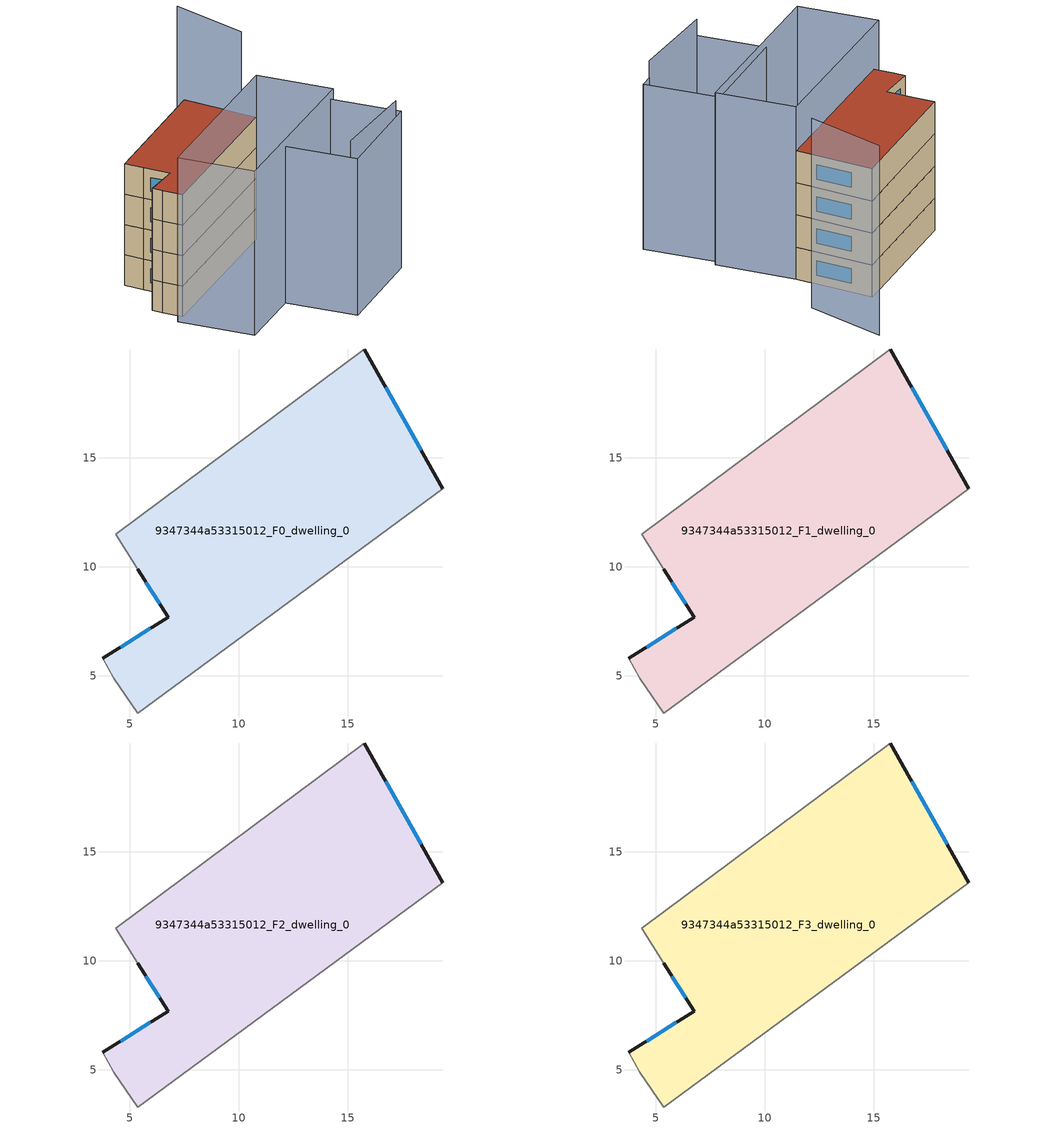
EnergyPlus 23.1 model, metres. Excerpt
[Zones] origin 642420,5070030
9347344a53315012_F0_dwelling_0
 floor ground (EU_floor_Construction): 15.77,20 19.37,13.59 5.36,3.29 4.26,4.89 3.76,5.79 6.76,7.69 5.36,9.89 4.36,11.49 z0
 wall outside (EU_wall_Construction): 19.37,13.59 15.77,20 / 5.36,9.89 6.76,7.69 3.76,5.79 z0:3
 wall adiabatic (EU_wall_Construction): 3.76,5.79 4.26,4.89 5.36,3.29 19.37,13.59 / 15.77,20 4.36,11.49 5.36,9.89 z0:3
 window (EU_Window_Construction): 18.38,15.35 16.76,18.23 / 5.94,7.17 4.59,6.31 / 5.75,9.28 6.38,8.29 z0.83:2.17
9347344a53315012_F1_dwelling_0
 floor to 9347344a53315012_F0_dwelling_0 (EU_floor_Construction): 15.77,20 19.37,13.59 5.36,3.29 4.26,4.89 3.76,5.79 6.76,7.69 5.36,9.89 4.36,11.49 z3
 wall outside (EU_wall_Construction): 19.37,13.59 15.77,20 / 5.36,9.89 6.76,7.69 3.76,5.79 z3:6
 wall adiabatic (EU_wall_Construction): 3.76,5.79 4.26,4.89 5.36,3.29 19.37,13.59 / 15.77,20 4.36,11.49 5.36,9.89 z3:6
 window (EU_Window_Construction): 18.38,15.35 16.76,18.23 / 5.94,7.17 4.59,6.31 / 5.75,9.28 6.38,8.29 z3.83:5.17
9347344a53315012_F2_dwelling_0
 floor to 9347344a53315012_F1_dwelling_0 (EU_floor_Construction): 15.77,20 19.37,13.59 5.36,3.29 4.26,4.89 3.76,5.79 6.76,7.69 5.36,9.89 4.36,11.49 z6
 wall outside (EU_wall_Construction): 19.37,13.59 15.77,20 / 5.36,9.89 6.76,7.69 3.76,5.79 z6:9
 wall adiabatic (EU_wall_Construction): 3.76,5.79 4.26,4.89 5.36,3.29 19.37,13.59 / 15.77,20 4.36,11.49 5.36,9.89 z6:9
 window (EU_Window_Construction): 18.38,15.35 16.76,18.23 / 5.94,7.17 4.59,6.31 / 5.75,9.28 6.38,8.29 z6.83:8.17
9347344a53315012_F3_dwelling_0
 floor to 9347344a53315012_F2_dwelling_0 (EU_floor_Construction): 15.77,20 19.37,13.59 5.36,3.29 4.26,4.89 3.76,5.79 6.76,7.69 5.36,9.89 4.36,11.49 z9
 wall outside (EU_wall_Construction): 19.37,13.59 15.77,20 / 5.36,9.89 6.76,7.69 3.76,5.79 z9:12
 wall adiabatic (EU_wall_Construction): 3.76,5.79 4.26,4.89 5.36,3.29 19.37,13.59 / 15.77,20 4.36,11.49 5.36,9.89 z9:12
 window (EU_Window_Construction): 18.38,15.35 16.76,18.23 / 5.94,7.17 4.59,6.31 / 5.75,9.28 6.38,8.29 z9.83:11.17
 roof outside (EU_roof_Construction): 19.37,13.59 15.77,20 4.36,11.49 5.36,9.89 6.76,7.69 3.76,5.79 4.26,4.89 5.36,3.29 z12
shading: 18.47,-3.95 26.18,0.98 z0:17; 14.59,1 23.07,7.38 / 23.07,7.38 27.27,1.81 / 27.27,1.81 18.79,-4.58 / 18.79,-4.58 14.59,1 z0:15.4; 4.48,2.64 19.37,13.59 / 19.37,13.59 23.76,7.63 / 23.76,7.63 8.86,-3.32 / 8.86,-3.32 4.48,2.64 z0:16.1; 21.19,19.09 19.16,26.65 z0:17.7
[Building]
EU S2 Campaign: North Axis=0; Terrain=City; Solar Distribution=FullExterior
[Site:Location]
Lyon-Bron: Latitude=45.75; Longitude=5; Time Zone=1; Elevation=198
[SizingPeriod:WeatherFileDays]
AnnualSizingPeriod: Begin Month=1; Begin Day of Month=1; End Month=12; End Day of Month=31; Day of Week for Start Day=Monday; Use Weather File Daylight Saving Period=No; Use Weather File Rain and Snow Indicators=No
[MATERIAL]
EU_InternalMass_Material: Roughness=MediumRough; Thickness=0.1; Conductivity=1; Density=1800; Specific Heat=900; Thermal Absorptance=0.9; Solar Absorptance=0.7; Visible Absorptance=0.7
[MATERIAL:NOMASS] Roughness=MediumRough; Thermal Absorptance=0.9; Solar Absorptance=0.7; Visible Absorptance=0.7
Name | Thermal Resistance
EU_wall_NoMass | 0.87146
EU_roof_NoMass | 0.842276
EU_floor_NoMass | 0.496999
[WINDOWMATERIAL:SIMPLEGLAZINGSYSTEM]
EU_Window_SimpleGlazing: UFactor=2.2525; Solar Heat Gain Coefficient=0.76; Visible Transmittance=0.76
[CONSTRUCTION]
EU_wall_Construction: EU_wall_NoMass
EU_roof_Construction: EU_roof_NoMass
EU_floor_Construction: EU_floor_NoMass
EU_InternalMass_Construction: EU_InternalMass_Material
EU_Window_Construction: EU_Window_SimpleGlazing
[ZONE] Type=1; Multiplier=1; Ceiling Height=autocalculate; Volume=335.804; Floor Area=autocalculate; Part of Total Floor Area=Yes
9347344a53315012_F0_dwelling_0; 9347344a53315012_F1_dwelling_0; 9347344a53315012_F2_dwelling_0; 9347344a53315012_F3_dwelling_0
[INTERNALMASS] Construction=EU_InternalMass_Construction; Surface Area=111.935
Name | Zone or ZoneList
9347344a53315012_F0_dwelling_0_EU_InternalMass | 9347344a53315012_F0_dwelling_0
9347344a53315012_F1_dwelling_0_EU_InternalMass | 9347344a53315012_F1_dwelling_0
9347344a53315012_F2_dwelling_0_EU_InternalMass | 9347344a53315012_F2_dwelling_0
9347344a53315012_F3_dwelling_0_EU_InternalMass | 9347344a53315012_F3_dwelling_0
[OTHEREQUIPMENT] Fuel Type=Electricity; Design Level Calculation Method=Watts/Area; Power per Zone Floor Area=1; Fraction Latent=0; Fraction Radiant=0; Fraction Lost=0; Carbon Dioxide Generation Rate=0; EndUse Subcategory=EU_Step8_InternalGains
Name | Zone or ZoneList or Space or SpaceList | Schedule
EU_Step8_InternalGain_9347344a53315012_F0_dwelling_0_f000 | 9347344a53315012_F0_dwelling_0 | EU_Step8_GainSchedule_9347344a53315012_F0_dwelling_0_f000
EU_Step8_InternalGain_9347344a53315012_F1_dwelling_0_f000 | 9347344a53315012_F1_dwelling_0 | EU_Step8_GainSchedule_9347344a53315012_F1_dwelling_0_f000
EU_Step8_InternalGain_9347344a53315012_F2_dwelling_0_f000 | 9347344a53315012_F2_dwelling_0 | EU_Step8_GainSchedule_9347344a53315012_F2_dwelling_0_f000
EU_Step8_InternalGain_9347344a53315012_F3_dwelling_0_f000 | 9347344a53315012_F3_dwelling_0 | EU_Step8_GainSchedule_9347344a53315012_F3_dwelling_0_f000
[ZONEVENTILATION:DESIGNFLOWRATE] Schedule=EU_AlwaysOn; Design Flow Rate Calculation Method=AirChanges/Hour; Air Changes per Hour=0.425; Ventilation Type=Natural; Fan Pressure Rise=0; Fan Total Efficiency=1; Constant Term Coefficient=1; Temperature Term Coefficient=0; Velocity Term Coefficient=0; Velocity Squared Term Coefficient=0; Minimum Indoor Temperature=-100; Maximum Indoor Temperature=100; Delta Temperature=-100; Minimum Outdoor Temperature=-100; Maximum Outdoor Temperature=100; Maximum Wind Speed=40
Name | Zone or ZoneList or Space or SpaceList
EU_ConstantAir_9347344a53315012_F0_dwelling_0 | 9347344a53315012_F0_dwelling_0
EU_ConstantAir_9347344a53315012_F1_dwelling_0 | 9347344a53315012_F1_dwelling_0
EU_ConstantAir_9347344a53315012_F2_dwelling_0 | 9347344a53315012_F2_dwelling_0
EU_ConstantAir_9347344a53315012_F3_dwelling_0 | 9347344a53315012_F3_dwelling_0
[HVACTEMPLATE:THERMOSTAT] Constant Heating Setpoint=20; Constant Cooling Setpoint=50
EU_HeatOnly_9347344a53315012_F0_dwelling_0; EU_HeatOnly_9347344a53315012_F1_dwelling_0; EU_HeatOnly_9347344a53315012_F2_dwelling_0; EU_HeatOnly_9347344a53315012_F3_dwelling_0
[HVACTEMPLATE:ZONE:IDEALLOADSAIRSYSTEM] System Availability Schedule=EU_AlwaysOn; Maximum Heating Supply Air Temperature=50; Minimum Cooling Supply Air Temperature=13; Maximum Heating Supply Air Humidity Ratio=0.0156; Minimum Cooling Supply Air Humidity Ratio=0.0077; Heating Limit=NoLimit; Cooling Limit=NoLimit; Heating Availability Schedule=EU_AlwaysOn; Cooling Availability Schedule=EU_CoolingOff; Dehumidification Control Type=ConstantSensibleHeatRatio; Cooling Sensible Heat Ratio=0.7; Dehumidification Setpoint=60; Humidification Control Type=None; Humidification Setpoint=30; Outdoor Air Method=None; Outdoor Air Flow Rate per Person=0.00944; Outdoor Air Flow Rate per Zone Floor Area=0; Outdoor Air Flow Rate per Zone=0; Demand Controlled Ventilation Type=None; Outdoor Air Economizer Type=NoEconomizer; Heat Recovery Type=None; Sensible Heat Recovery Effectiveness=0.7; Latent Heat Recovery Effectiveness=0.65
Name | Template Thermostat
9347344a53315012_F0_dwelling_0 | EU_HeatOnly_9347344a53315012_F0_dwelling_0
9347344a53315012_F1_dwelling_0 | EU_HeatOnly_9347344a53315012_F1_dwelling_0
9347344a53315012_F2_dwelling_0 | EU_HeatOnly_9347344a53315012_F2_dwelling_0
9347344a53315012_F3_dwelling_0 | EU_HeatOnly_9347344a53315012_F3_dwelling_0
[SIZING:ZONE] Zone Cooling Design Supply Air Temperature Input Method=SupplyAirTemperature; Zone Cooling Design Supply Air Temperature=13; Zone Heating Design Supply Air Temperature Input Method=SupplyAirTemperature; Zone Heating Design Supply Air Temperature=50; Zone Cooling Design Supply Air Humidity Ratio=0.008; Zone Heating Design Supply Air Humidity Ratio=0.008; Cooling Design Air Flow Method=DesignDay; Cooling Design Air Flow Rate=0; Cooling Minimum Air Flow per Zone Floor Area=0.000762; Cooling Minimum Air Flow=0; Cooling Minimum Air Flow Fraction=0.2; Heating Design Air Flow Method=DesignDay; Heating Design Air Flow Rate=0; Heating Maximum Air Flow per Zone Floor Area=0.002032; Heating Maximum Air Flow=0.141576; Heating Maximum Air Flow Fraction=0.3; Account for Dedicated Outdoor Air System=No; Dedicated Outdoor Air System Control Strategy=NeutralSupplyAir; Dedicated Outdoor Air Low Setpoint Temperature for Design=autosize; Dedicated Outdoor Air High Setpoint Temperature for Design=autosize; Zone Load Sizing Method=Sensible Load Only No Latent Load; Zone Latent Cooling Design Supply Air Humidity Ratio Input Method=HumidityRatioDifference; Zone Cooling Design Supply Air Humidity Ratio Difference=0.005; Zone Latent Heating Design Supply Air Humidity Ratio Input Method=HumidityRatioDifference; Zone Humidification Design Supply Air Humidity Ratio Difference=0.005
9347344a53315012_F0_dwelling_0; 9347344a53315012_F1_dwelling_0; 9347344a53315012_F2_dwelling_0; 9347344a53315012_F3_dwelling_0
[SCHEDULE:CONSTANT]
Name | Hourly Value
EU_AlwaysOn | 1
EU_CoolingOff | 0
[SCHEDULE:FILE] Column Number=1; Rows to Skip at Top=0; Number of Hours of Data=8760; Column Separator=Comma; Interpolate to Timestep=No; Minutes per Item=60; Adjust Schedule for Daylight Savings=Yes
Name | File
EU_Step8_GainSchedule_9347344a53315012_F0_dwelling_0_f000 | ../../schedules/9347344a53315012/9347344a53315012_F0_dwelling_0_f000_gain.csv
EU_Step8_GainSchedule_9347344a53315012_F1_dwelling_0_f000 | ../../schedules/9347344a53315012/9347344a53315012_F1_dwelling_0_f000_gain.csv
EU_Step8_GainSchedule_9347344a53315012_F2_dwelling_0_f000 | ../../schedules/9347344a53315012/9347344a53315012_F2_dwelling_0_f000_gain.csv
EU_Step8_GainSchedule_9347344a53315012_F3_dwelling_0_f000 | ../../schedules/9347344a53315012/9347344a53315012_F3_dwelling_0_f000_gain.csv
